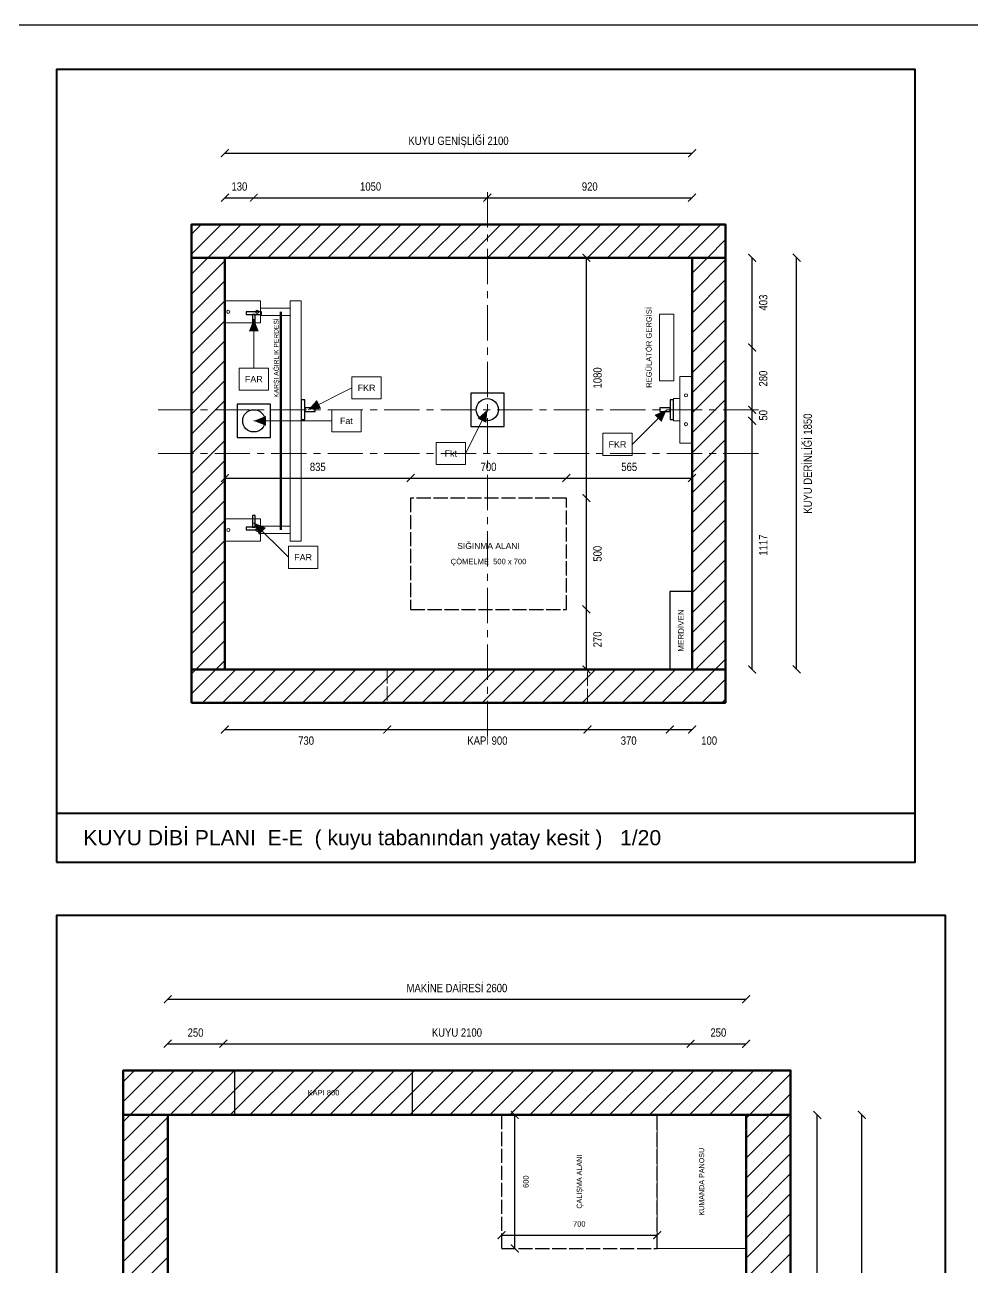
# Model space of a CAD drawing. Header units: millimetres. Extents: x -4216 to -974, y 1159 to 1759.
# Drawn here: x -3237.3 to -3024.3, y 1480.3 to 1759.4 of the extents above; entities that cross this region are included whole.
import ezdxf
from ezdxf.enums import TextEntityAlignment as Align

# ---------------------------------------------------------------- set-up
doc = ezdxf.new("R2010")
doc.units = ezdxf.units.MM
doc.linetypes.add('CENTER', pattern=[5.08, 3.175, -0.635, 0.635, -0.635])
doc.linetypes.add('DASHED', pattern=[1.524, 1.27, -0.254])
for name, color, linetype, lineweight in [('BAGLANTI', 8, 'Continuous', 25), ('CERCEVE', 7, 'Continuous', 40), ('CIVATA', 3, 'Continuous', 13), ('DELIK', 5, 'DASHED', 30), ('EKSEN', 1, 'CENTER', 13), ('GIZLI', 8, 'DASHED', 13), ('KAPI', 30, 'Continuous', 30), ('KASNAK', 90, 'Continuous', 20), ('KONSOL', 3, 'Continuous', 18), ('KUYU-DUVAR', 7, 'Continuous', 50), ('KUYU-IC', 7, 'Continuous', 25), ('MAKINE', 5, 'Continuous', 30), ('MERDIVEN', 32, 'Continuous', 25), ('OLCU', 5, 'Continuous', 13), ('PANO', 150, 'Continuous', 20), ('PERDE', 6, 'Continuous', 50), ('RAY', 3, 'Continuous', 25), ('SIGINMA', 3, 'DASHED', 25), ('t-çap', 7, 'Continuous', 25), ('TAMPON', 200, 'Continuous', 25), ('TARAMA', 8, 'Continuous', 13), ('YAZI', 7, 'Continuous', 0), ('YUK', 1, 'Continuous', 18)]:
    doc.layers.add(name, color=color, linetype=linetype, lineweight=lineweight)
doc.styles.add('ASANSOR', font='arial.ttf')
doc.styles.add('OpenSansCondensed-Light', font='OpenSansCondensed-Light.ttf')
doc.dimstyles.new('EZDXF', dxfattribs={"dimtxt": 0.25, "dimasz": 0.175, "dimexe": 0.375, "dimexo": 0.125, "dimgap": 0.1, "dimtad": 1, "dimlfac": 100, "dimzin": 12, "dimdsep": 46, "dimtxsty": 'OpenSansCondensed-Light', "dimblk": 'ARCHTICK', "dimcen": 2.5, "dimazin": 3, "dimtfac": 0.5, "dimtmove": 2, "dimatfit": 3})

# ---------------------------------------------------------------- blocks, each defined once
blk = doc.blocks.new('_ARCHTICK')
at = {"color": 0, "linetype": 'BYBLOCK', "const_width": 0.15}
blk.add_lwpolyline([(-0.5, -0.5), (0.5, 0.5)], dxfattribs=at)
blk = doc.blocks.new('*D121')
at = {"color": 0}
blk.add_line((2370, 0), (2370, 1117), dxfattribs=at)
at = {"layer": 'Defpoints'}
for p in [(0, 1117), (0, 0), (2370, 0)]:
    blk.add_point(p, dxfattribs=at)
at = {"layer": 'OLCU', "color": 0, "xscale": 35, "yscale": 35}
for p, rotation in [((2370, 1117), 90), ((2370, 0), 270)]:
    blk.add_blockref('_ARCHTICK', p, dxfattribs=dict(at, rotation=rotation))
at = {"layer": 'OLCU', "color": 5, "insert": (2420, 558.5), "char_height": 37.23, "attachment_point": 5, "rotation": 90, "style": 'OpenSansCondensed-Light'}
blk.add_mtext('1117', dxfattribs=at)
blk = doc.blocks.new('*D124')
at = {"color": 0}
blk.add_line((2370, 1447), (2370, 1850), dxfattribs=at)
at = {"layer": 'Defpoints'}
for p in [(0, 1850), (0, 1447), (2370, 1447)]:
    blk.add_point(p, dxfattribs=at)
at = {"layer": 'OLCU', "color": 0, "xscale": 35, "yscale": 35}
for p, rotation in [((2370, 1850), 90), ((2370, 1447), 270)]:
    blk.add_blockref('_ARCHTICK', p, dxfattribs=dict(at, rotation=rotation))
at = {"layer": 'OLCU', "color": 5, "insert": (2420, 1648.5), "char_height": 37.23, "attachment_point": 5, "rotation": 90, "style": 'OpenSansCondensed-Light'}
blk.add_mtext('403', dxfattribs=at)
blk = doc.blocks.new('*D130')
at = {"color": 0}
blk.add_line((0, 860), (835, 860), dxfattribs=at)
at = {"layer": 'Defpoints'}
for p in [(0, 860), (0, 0), (835, 0)]:
    blk.add_point(p, dxfattribs=at)
at = {"layer": 'OLCU', "color": 0, "xscale": 35, "yscale": 35, "rotation": 180}
blk.add_blockref('_ARCHTICK', (0, 860), dxfattribs=at)
at = {"layer": 'OLCU', "color": 0, "xscale": 35, "yscale": 35}
blk.add_blockref('_ARCHTICK', (835, 860), dxfattribs=at)
at = {"layer": 'OLCU', "color": 5, "insert": (417.5, 910), "char_height": 37.23, "attachment_point": 5, "style": 'OpenSansCondensed-Light'}
blk.add_mtext('835', dxfattribs=at)
blk = doc.blocks.new('*D132')
at = {"color": 0}
blk.add_line((1535, 860), (2100, 860), dxfattribs=at)
at = {"layer": 'Defpoints'}
for p in [(1535, 860), (1535, 0), (2100, 0)]:
    blk.add_point(p, dxfattribs=at)
at = {"layer": 'OLCU', "color": 0, "xscale": 35, "yscale": 35, "rotation": 180}
blk.add_blockref('_ARCHTICK', (1535, 860), dxfattribs=at)
at = {"layer": 'OLCU', "color": 0, "xscale": 35, "yscale": 35}
blk.add_blockref('_ARCHTICK', (2100, 860), dxfattribs=at)
at = {"layer": 'OLCU', "color": 5, "insert": (1817.5, 910), "char_height": 37.23, "attachment_point": 5, "style": 'OpenSansCondensed-Light'}
blk.add_mtext('565', dxfattribs=at)
blk = doc.blocks.new('CIZIM_KUYU_DIBI', base_point=(-757, -866))
at = {"layer": 'TARAMA'}
h = blk.add_hatch(dxfattribs=at)
h.set_pattern_fill('ANSI31', scale=20)
h.paths.add_polyline_path([(-150, 1850), (2250, 1850), (2250, 2000), (-150, 2000)])
h = blk.add_hatch(dxfattribs=at)
h.set_pattern_fill('ANSI31', scale=20)
h.paths.add_polyline_path([(-150, 0), (0, 0), (0, 1850), (-150, 1850)])
h = blk.add_hatch(dxfattribs=at)
h.set_pattern_fill('ANSI31', scale=20)
h.paths.add_polyline_path([(2100, 0), (2250, 0), (2250, 1850), (2100, 1850)])
h = blk.add_hatch(dxfattribs=at)
h.set_pattern_fill('ANSI31', scale=20)
h.paths.add_polyline_path([(-150, -150), (2250, -150), (2250, 0), (-150, 0)])
at = {"layer": 'CERCEVE', "ltscale": 50}
blk.add_line((-757, -646), (3103, -646), dxfattribs=at)
blk.add_lwpolyline([(-757, -866), (3103, -866), (3103, 2696), (-757, 2696)], close=True, dxfattribs=at)
at = {"layer": 'CIVATA', "ltscale": 50}
for centre in [(15, 1607), (145, 1607), (2072.5, 1232), (2072.5, 1102), (15, 627), (145, 627)]:
    blk.add_circle(centre, 7, dxfattribs=at)
at = {"layer": 'EKSEN', "linetype": 'CENTER', "ltscale": 50}
for p, q in [((1180, -300), (1180, 2150)), ((-300, 1167), (2400, 1167)), ((-300, 970), (2400, 970))]:
    blk.add_line(p, q, dxfattribs=at)
at = {"layer": 'GIZLI', "ltscale": 50}
blk.add_lwpolyline([(730, -150), (1630, -150), (1630, 0), (730, 0)], close=True, dxfattribs=at)
at = {"layer": 'KASNAK', "ltscale": 50}
blk.add_lwpolyline([(1953.5, 1297), (2018.5, 1297), (2018.5, 1597), (1953.5, 1597)], close=True, dxfattribs=at)
at = {"layer": 'KONSOL', "ltscale": 50}
for points in [[(0, 1557), (160, 1557), (160, 1657), (0, 1657)], [(160, 1590.33333), (293, 1590.33333), (293, 1623.66667), (160, 1623.66667)], [(293, 577), (343, 577), (343, 1657), (293, 1657)], [(2045, 1017), (2100, 1017), (2100, 1317), (2045, 1317)], [(2017, 1117), (2045, 1117), (2045, 1217), (2017, 1217)], [(0, 577), (160, 577), (160, 677), (0, 677)], [(160, 610.33333), (293, 610.33333), (293, 643.66667), (160, 643.66667)]]:
    blk.add_lwpolyline(points, close=True, dxfattribs=at)
at = {"layer": 'KUYU-DUVAR', "ltscale": 50}
for points in [[(-150, 1850), (2250, 1850), (2250, 2000), (-150, 2000)], [(-150, 0), (0, 0), (0, 1850), (-150, 1850)], [(2100, 0), (2250, 0), (2250, 1850), (2100, 1850)], [(-150, -150), (2250, -150), (2250, 0), (-150, 0)]]:
    blk.add_lwpolyline(points, close=True, dxfattribs=at)
at = {"layer": 'KUYU-IC', "ltscale": 50}
blk.add_lwpolyline([(0, 0), (2100, 0), (2100, 1850), (0, 1850)], close=True, dxfattribs=at)
at = {"layer": 'MERDIVEN', "ltscale": 50}
blk.add_lwpolyline([(2000, 0), (2100, 0), (2100, 350), (2000, 350)], close=True, dxfattribs=at)
at = {"layer": 'PERDE', "ltscale": 50}
blk.add_line((251.5, 627), (251.5, 1607), dxfattribs=at)
at = {"layer": 'RAY', "ltscale": 50}
for points in [[(95, 1594.4), (165, 1594.4), (165, 1607), (95, 1607)], [(123.7, 1542), (136.3, 1542), (136.3, 1594.4), (123.7, 1594.4)], [(343, 1122.5), (359.02, 1122.5), (359.02, 1211.5), (343, 1211.5)], [(359.02, 1158.99), (405, 1158.99), (405, 1175.01), (359.02, 1175.01)], [(1955, 1158.99), (2000.98, 1158.99), (2000.98, 1175.01), (1955, 1175.01)], [(2000.98, 1122.5), (2017, 1122.5), (2017, 1211.5), (2000.98, 1211.5)], [(123.7, 639.6), (136.3, 639.6), (136.3, 692), (123.7, 692)], [(95, 627), (165, 627), (165, 639.6), (95, 639.6)]]:
    blk.add_lwpolyline(points, close=True, dxfattribs=at)
at = {"layer": 'SIGINMA', "ltscale": 50}
blk.add_lwpolyline([(835, 270), (1535, 270), (1535, 770), (835, 770)], close=True, dxfattribs=at)
at = {"layer": 'TAMPON', "ltscale": 50}
for points in [[(1105, 1092), (1255, 1092), (1255, 1242), (1105, 1242)], [(55, 1042), (205, 1042), (205, 1192), (55, 1192)]]:
    blk.add_lwpolyline(points, close=True, dxfattribs=at)
for centre in [(1180, 1167), (130, 1117)]:
    blk.add_circle(centre, 50, dxfattribs=at)
at = {"layer": 'TARAMA', "ltscale": 50}
for points in [[(-150, 1850), (2250, 1850), (2250, 2000), (-150, 2000)], [(-150, 0), (0, 0), (0, 1850), (-150, 1850)], [(2100, 0), (2250, 0), (2250, 1850), (2100, 1850)], [(-150, -150), (2250, -150), (2250, 0), (-150, 0)]]:
    blk.add_lwpolyline(points, close=True, dxfattribs=at)
at = {"layer": 'YUK'}
for p, q in [((130, 1354.5), (130, 1574.5)), ((570.77398, 1265.38699), (374, 1167)), ((480, 1117), (130, 1117)), ((1081.61301, 970.22602), (1180, 1167)), ((1830.43651, 1011.43651), (1986, 1167)), ((285.56349, 503.93651), (130, 659.5))]:
    blk.add_line(p, q, dxfattribs=at)
at = {"layer": 'YUK', "ltscale": 50}
for points in [[(64, 1254.5), (196, 1254.5), (196, 1354.5), (64, 1354.5)], [(570.77398, 1215.38699), (702.77398, 1215.38699), (702.77398, 1315.38699), (570.77398, 1315.38699)], [(480, 1067), (612, 1067), (612, 1167), (480, 1167)], [(1698.43651, 961.43651), (1830.43651, 961.43651), (1830.43651, 1061.43651), (1698.43651, 1061.43651)], [(949.61301, 920.22602), (1081.61301, 920.22602), (1081.61301, 1020.22602), (949.61301, 1020.22602)], [(285.56349, 453.93651), (417.56349, 453.93651), (417.56349, 553.93651), (285.56349, 553.93651)]]:
    blk.add_lwpolyline(points, close=True, dxfattribs=at)
at = {"layer": 'YUK'}
for points in [[(130, 1574.5), (108, 1519.5), (152, 1519.5)], [(374, 1167), (433.03219, 1171.91935), (413.3548, 1211.27415)], [(130, 1117), (185, 1095), (185, 1139)], [(1180, 1167), (1135.72585, 1127.6452), (1175.08065, 1107.96781)], [(1986, 1167), (1931.55278, 1143.66548), (1962.66548, 1112.55278)], [(130, 659.5), (153.33452, 605.05278), (184.44722, 636.16548)]]:
    blk.add_solid(points, dxfattribs=at)
at = {"layer": 'CERCEVE', "style": 'ASANSOR'}
blk.add_text('KUYU DİBİ PLANI  E-E  ( kuyu tabanından yatay kesit )   1/20', height=68.02, dxfattribs=at).set_placement((-637, -756), align=Align.MIDDLE_LEFT)
at = {"layer": 'YAZI', "style": 'ASANSOR'}
for s, height, p in [('REGÜLATÖR GERGİSİ', 24.344, (1906, 1447)), ('KARŞI AĞIRLIK PERDESİ', 21.48, (230.75, 1399.5)), ('MERDİVEN', 25.776, (2050, 175))]:
    blk.add_text(s, height=height, rotation=90, dxfattribs=at).set_placement(p, align=Align.MIDDLE_CENTER)
for s, height, p in [('SIĞINMA ALANI', 27.208, (1185, 555)), ('ÇÖMELME  500 x 700', 24.344, (1185, 485))]:
    blk.add_text(s, height=height, dxfattribs=at).set_placement(p, align=Align.MIDDLE_CENTER)
at = {"layer": 'YUK', "style": 'ASANSOR'}
for s, p in [('FAR', (130, 1304.5)), ('FKR', (636.77398, 1265.38699)), ('Fat', (546, 1117)), ('FKR', (1764.43651, 1011.43651)), ('Fkt', (1015.61301, 970.22602)), ('FAR', (351.56349, 503.93651))]:
    blk.add_text(s, height=28.64, dxfattribs=at).set_placement(p, align=Align.MIDDLE_CENTER)
at = {"layer": 'OLCU'}
for base, p1, p2, location, text in [((0, 2320), (0, 0), (2100, 0), (1050, 2370), 'KUYU GENİŞLİĞİ 2100'), ((0, 2120), (0, 0), (130, 0), (65, 2170), '130'), ((130, 2120), (130, 0), (1180, 0), (655, 2170), '1050'), ((1180, 2120), (1180, 0), (2100, 0), (1640, 2170), '920'), ((835, 860), (835, 0), (1535, 0), (1185, 910), '700'), ((0, -270), (0, 0), (730, 0), (365, -320), '730'), ((730, -270), (730, 0), (1630, 0), (1180, -320), 'KAPI 900'), ((1630, -270), (1630, 0), (2000, 0), (1815, -320), '370'), ((2000, -270), (2000, 0), (2100, 0), (2176.8, -320), '100')]:
    blk.add_linear_dim(base=base, p1=p1, p2=p2, location=location, text=text, dimstyle='EZDXF', override={"dimtxt": 37.232, "dimasz": 35, "dimexe": 30, "dimexo": 25, "dimgap": 15, "dimse1": 1, "dimse2": 1, "dimclrt": 5, "dimtmove": 2}, dxfattribs=at).render()
for base, p1, p2, text, picture, middle in [((2370, 1447), (0, 1447), (0, 1850), '403', '*D124', (2420, 1648.5)), ((2370, 0), (0, 0), (0, 1117), '1117', '*D121', (2420, 558.5))]:
    dim = blk.add_linear_dim(base=base, p1=p1, p2=p2, angle=90, text=text, dimstyle='EZDXF', override={"dimtxt": 37.232, "dimasz": 35, "dimexe": 30, "dimexo": 25, "dimgap": 15, "dimse1": 1, "dimse2": 1, "dimclrt": 5, "dimtmove": 2}, dxfattribs=at)
    dim.commit()
    dim.dimension.update_dxf_attribs({"geometry": picture, "text_midpoint": middle, "dimtype": 160, "text_rotation": 90})
for base, p1, p2, location, text in [((2570, 0), (0, 0), (0, 1850), (2620, 925), 'KUYU DERİNLİĞİ 1850'), ((1625, 770), (0, 770), (0, 1850), (1675, 1310), '1080'), ((2370, 1167), (0, 1167), (0, 1447), (2420, 1307), '280'), ((2370, 1117), (0, 1117), (0, 1167), (2420, 1142), '50'), ((1625, 270), (0, 270), (0, 770), (1675, 520), '500'), ((1625, 0), (0, 0), (0, 270), (1675, 135), '270')]:
    blk.add_linear_dim(base=base, p1=p1, p2=p2, angle=90, location=location, text=text, text_rotation=90, dimstyle='EZDXF', override={"dimtxt": 37.232, "dimasz": 35, "dimexe": 30, "dimexo": 25, "dimgap": 15, "dimse1": 1, "dimse2": 1, "dimclrt": 5, "dimtmove": 2}, dxfattribs=at).render()
for base, p1, p2, text, picture, middle in [((0, 860), (0, 0), (835, 0), '835', '*D130', (417.5, 910)), ((1535, 860), (1535, 0), (2100, 0), '565', '*D132', (1817.5, 910))]:
    dim = blk.add_linear_dim(base=base, p1=p1, p2=p2, text=text, dimstyle='EZDXF', override={"dimtxt": 37.232, "dimasz": 35, "dimexe": 30, "dimexo": 25, "dimgap": 15, "dimse1": 1, "dimse2": 1, "dimclrt": 5, "dimtmove": 2}, dxfattribs=at)
    dim.commit()
    dim.dimension.update_dxf_attribs({"geometry": picture, "text_midpoint": middle, "dimtype": 160})
blk = doc.blocks.new('CIZIM_MAKINE_DAIRESI', base_point=(-750, -870))
at = {"layer": 'TARAMA'}
h = blk.add_hatch(dxfattribs=at)
h.set_pattern_fill('ANSI31', scale=20)
h.paths.add_polyline_path([(-450, 3650), (2550, 3650), (2550, 3850), (-450, 3850)])
h = blk.add_hatch(dxfattribs=at)
h.set_pattern_fill('ANSI31', scale=20)
h.paths.add_polyline_path([(-450, -150), (-250, -150), (-250, 3650), (-450, 3650)])
h = blk.add_hatch(dxfattribs=at)
h.set_pattern_fill('ANSI31', scale=20)
h.paths.add_polyline_path([(2350, -150), (2550, -150), (2550, 3650), (2350, 3650)])
h = blk.add_hatch(dxfattribs=at)
h.set_pattern_fill('ANSI31', scale=20)
h.paths.add_polyline_path([(-450, -350), (2550, -350), (2550, -150), (-450, -150)])
at = {"layer": 'BAGLANTI', "ltscale": 50}
for points in [[(118, 1278), (382, 1278), (382, 1398), (118, 1398)], [(1890, 817), (2017, 817), (2017, 1017), (1890, 1017)]]:
    blk.add_lwpolyline(points, close=True, dxfattribs=at)
at = {"layer": 'CERCEVE', "ltscale": 50}
blk.add_line((-750, -650), (3246, -650), dxfattribs=at)
blk.add_lwpolyline([(-750, -870), (3246, -870), (3246, 4546), (-750, 4546)], close=True, dxfattribs=at)
at = {"layer": 'DELIK', "ltscale": 50}
for points in [[(1886, 1497), (2086, 1497), (2086, 1697), (1886, 1697)], [(1886, 1197), (2086, 1197), (2086, 1397), (1886, 1397)], [(65.55, 1283.75), (194.45, 1283.75), (194.45, 1350.25), (65.55, 1350.25)], [(96.75, 852.55), (163.25, 852.55), (163.25, 981.45), (96.75, 981.45)], [(336.75, 852.55), (403.25, 852.55), (403.25, 981.45), (336.75, 981.45)], [(1956.75, 852.55), (2023.25, 852.55), (2023.25, 981.45), (1956.75, 981.45)]]:
    blk.add_lwpolyline(points, close=True, dxfattribs=at)
at = {"layer": 'GIZLI', "ltscale": 50}
blk.add_lwpolyline([(0, 0), (2100, 0), (2100, 1850), (0, 1850)], close=True, dxfattribs=at)
at = {"layer": 'KAPI', "ltscale": 50}
blk.add_lwpolyline([(50, 3650), (850, 3650), (850, 3850), (50, 3850)], close=True, dxfattribs=at)
at = {"layer": 'KASNAK', "ltscale": 50}
for points in [[(1946, 1297), (2026, 1297), (2026, 1597), (1946, 1597)], [(130, 864.5), (370, 864.5), (370, 969.5), (130, 969.5)]]:
    blk.add_lwpolyline(points, close=True, dxfattribs=at)
for centre in [(130, 1317), (130, 917), (370, 917), (1990, 917)]:
    blk.add_circle(centre, 20, dxfattribs=at)
at = {"layer": 'KONSOL', "ltscale": 50}
for points in [[(-195, 1067), (-45, 1067), (-45, 1217), (-195, 1217)], [(-170, 1092), (-70, 1092), (-70, 1192), (-170, 1192)], [(-170, 1117), (1350, 1117), (1350, 1192), (-170, 1192)], [(1225, 1067), (1375, 1067), (1375, 1217), (1225, 1217)], [(1250, 1092), (1350, 1092), (1350, 1192), (1250, 1192)], [(-170, 477), (-95, 477), (-95, 1117), (-170, 1117)], [(1275, 477), (1350, 477), (1350, 1117), (1275, 1117)], [(-195, 377), (-45, 377), (-45, 527), (-195, 527)], [(1225, 377), (1375, 377), (1375, 527), (1225, 527)], [(-170, 402), (-70, 402), (-70, 502), (-170, 502)], [(-170, 402), (1350, 402), (1350, 477), (-170, 477)], [(1250, 402), (1350, 402), (1350, 502), (1250, 502)]]:
    blk.add_lwpolyline(points, close=True, dxfattribs=at)
at = {"layer": 'KUYU-DUVAR', "ltscale": 50}
for points in [[(-450, 3650), (2550, 3650), (2550, 3850), (-450, 3850)], [(-450, -150), (-250, -150), (-250, 3650), (-450, 3650)], [(2350, -150), (2550, -150), (2550, 3650), (2350, 3650)], [(-450, -350), (2550, -350), (2550, -150), (-450, -150)]]:
    blk.add_lwpolyline(points, close=True, dxfattribs=at)
at = {"layer": 'KUYU-IC', "ltscale": 50}
blk.add_lwpolyline([(-250, -150), (2350, -150), (2350, 3650), (-250, 3650)], close=True, dxfattribs=at)
at = {"layer": 'MAKINE', "ltscale": 50}
for points in [[(1921, 1357), (2051, 1357), (2051, 1537), (1921, 1537)], [(100, 992), (400, 992), (400, 1077), (100, 1077)], [(150, 992), (350, 992), (350, 1077), (150, 1077)], [(222.5, 817), (277.5, 817), (277.5, 1092), (222.5, 1092)], [(70, 517), (950, 517), (950, 857), (70, 857)], [(470, 502), (535, 502), (535, 872), (470, 872)], [(660, 532), (765, 532), (765, 842), (660, 842)], [(1000, 532), (1105, 532), (1105, 842), (1000, 842)], [(90, 557), (410, 557), (410, 817), (90, 817)], [(550, 557), (570, 557), (570, 817), (550, 817)], [(765, 537), (1000, 537), (1000, 837), (765, 837)], [(1180, 547), (1250, 547), (1250, 827), (1180, 827)], [(-40, 607), (90, 607), (90, 757), (-40, 757)], [(250, 617), (420, 617), (420, 757), (250, 757)], [(570, 617), (660, 617), (660, 757), (570, 757)], [(825, 615), (965, 615), (965, 759), (825, 759)], [(1105, 614.5), (1130, 614.5), (1130, 759.5), (1105, 759.5)], [(1130, 629.5), (1180, 629.5), (1180, 744.5), (1130, 744.5)]]:
    blk.add_lwpolyline(points, close=True, dxfattribs=at)
at = {"layer": 'PANO', "ltscale": 50}
blk.add_lwpolyline([(1950, 3050), (2350, 3050), (2350, 3650), (1950, 3650)], close=True, dxfattribs=at)
at = {"layer": 'SIGINMA', "ltscale": 50}
for points in [[(1250, 3050), (1950, 3050), (1950, 3650), (1250, 3650)], [(280, -98), (880, -98), (880, 402), (280, 402)]]:
    blk.add_lwpolyline(points, close=True, dxfattribs=at)
at = {"layer": 'TARAMA', "ltscale": 50}
for points in [[(-450, 3650), (2550, 3650), (2550, 3850), (-450, 3850)], [(-450, -150), (-250, -150), (-250, 3650), (-450, 3650)], [(2350, -150), (2550, -150), (2550, 3650), (2350, 3650)], [(-450, -350), (2550, -350), (2550, -150), (-450, -150)]]:
    blk.add_lwpolyline(points, close=True, dxfattribs=at)
at = {"layer": 'CERCEVE', "style": 'ASANSOR'}
blk.add_text('MAKİNE DAİRESİ PLANI  F-F   1/20', height=68.02, dxfattribs=at).set_placement((-630, -760), align=Align.MIDDLE_LEFT)
at = {"layer": 'YAZI', "style": 'ASANSOR'}
for s, height, p in [('KAPI 800', 24.344, (450, 3750)), ('ø 240', 27.208, (250, 917)), ('BAKIM ALANI', 22.912, (580, 152))]:
    blk.add_text(s, height=height, dxfattribs=at).set_placement(p, align=Align.MIDDLE_CENTER)
for s, height, p in [('ÇALIŞMA ALANI', 22.912, (1600, 3350)), ('KUMANDA PANOSU', 22.912, (2150, 3350)), ('REGÜLATÖR', 24.344, (1861, 1447))]:
    blk.add_text(s, height=height, rotation=90, dxfattribs=at).set_placement(p, align=Align.MIDDLE_CENTER)
at = {"layer": 'OLCU'}
for base, p1, p2, location, text, override in [((-250, 4170), (-250, 0), (2350, 0), (1050, 4220), 'MAKİNE DAİRESİ 2600', {"dimtxt": 37.232, "dimasz": 35, "dimexe": 30, "dimexo": 25, "dimgap": 15, "dimse1": 1, "dimse2": 1, "dimclrt": 5, "dimtmove": 2}), ((0, 3970), (0, 0), (2100, 0), (1050, 4020), 'KUYU 2100', {"dimtxt": 37.232, "dimasz": 35, "dimexe": 30, "dimexo": 25, "dimgap": 15, "dimse1": 1, "dimse2": 1, "dimclrt": 5, "dimtmove": 2}), ((-250, 3970), (-250, 0), (0, 0), (-125, 4020), '250', {"dimtxt": 37.232, "dimasz": 35, "dimexe": 30, "dimexo": 25, "dimgap": 15, "dimse1": 1, "dimse2": 1, "dimclrt": 5, "dimtmove": 2}), ((2100, 3970), (2100, 0), (2350, 0), (2225, 4020), '250', {"dimtxt": 37.232, "dimasz": 35, "dimexe": 30, "dimexo": 25, "dimgap": 15, "dimse1": 1, "dimse2": 1, "dimclrt": 5, "dimtmove": 2}), ((1250, 3110), (1250, 0), (1950, 0), (1600, 3160), '700', {"dimtxt": 24.344, "dimasz": 35, "dimexe": 30, "dimexo": 25, "dimgap": 15, "dimse1": 1, "dimse2": 1, "dimclrt": 5, "dimtmove": 2}), ((280, -38), (280, 0), (880, 0), (580, 12), '600', {"dimtxt": 24.344, "dimasz": 35, "dimexe": 30, "dimexo": 25, "dimgap": 15, "dimse1": 1, "dimse2": 1, "dimclrt": 5, "dimtmove": 2})]:
    blk.add_linear_dim(base=base, p1=p1, p2=p2, location=location, text=text, dimstyle='EZDXF', override=override, dxfattribs=at).render()
for base, p1, p2, location, text, override in [((2670, 1850), (0, 1850), (0, 3650), (2720, 2750), '1800', {"dimtxt": 37.232, "dimasz": 35, "dimexe": 30, "dimexo": 25, "dimgap": 15, "dimse1": 1, "dimse2": 1, "dimclrt": 5, "dimtmove": 2}), ((2870, -150), (0, -150), (0, 3650), (2920, 1750), 'MAKİNE DAİRESİ 3800', {"dimtxt": 37.232, "dimasz": 35, "dimexe": 30, "dimexo": 25, "dimgap": 15, "dimse1": 1, "dimse2": 1, "dimclrt": 5, "dimtmove": 2}), ((1310, 3050), (0, 3050), (0, 3650), (1360, 3350), '600', {"dimtxt": 24.344, "dimasz": 35, "dimexe": 30, "dimexo": 25, "dimgap": 15, "dimse1": 1, "dimse2": 1, "dimclrt": 5, "dimtmove": 2}), ((2670, 0), (0, 0), (0, 1850), (2720, 925), 'KUYU 1850', {"dimtxt": 37.232, "dimasz": 35, "dimexe": 30, "dimexo": 25, "dimgap": 15, "dimse1": 1, "dimse2": 1, "dimclrt": 5, "dimtmove": 2}), ((340, -98), (0, -98), (0, 402), (390, 152), '500', {"dimtxt": 24.344, "dimasz": 35, "dimexe": 30, "dimexo": 25, "dimgap": 15, "dimse1": 1, "dimse2": 1, "dimclrt": 5, "dimtmove": 2}), ((2670, -150), (0, -150), (0, 0), (2720, -75), '150', {"dimtxt": 37.232, "dimasz": 35, "dimexe": 30, "dimexo": 25, "dimgap": 15, "dimse1": 1, "dimse2": 1, "dimclrt": 5, "dimtmove": 2})]:
    blk.add_linear_dim(base=base, p1=p1, p2=p2, angle=90, location=location, text=text, text_rotation=90, dimstyle='EZDXF', override=override, dxfattribs=at).render()

msp = doc.modelspace()

# ---------------------------------------------------------------- linework, layer by layer
at = {"layer": 't-çap'}
msp.add_line((-4215.84, 1759.43), (-973.82, 1759.43), dxfattribs=at)

# ---------------------------------------------------------------- block references
at = {"xscale": 0.05, "yscale": 0.05}
for name, p in [('CIZIM_KUYU_DIBI', (-3230.15, 1571.3)), ('CIZIM_MAKINE_DAIRESI', (-3230.15, 1288.5))]:
    msp.add_blockref(name, p, dxfattribs=at)

doc.saveas('drawing.dxf')
